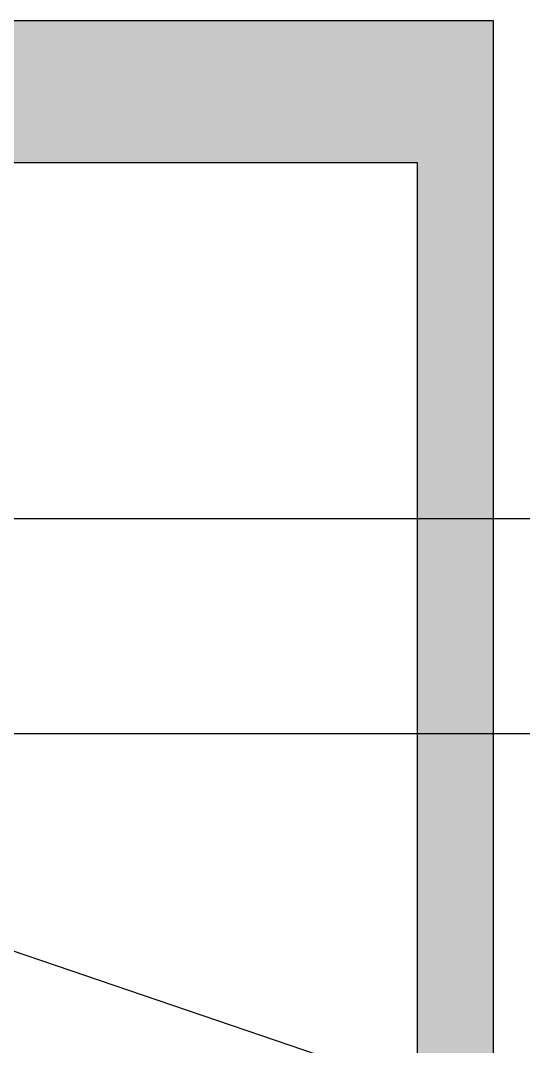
# Model space of a CAD drawing. Header units: millimetres. Extents: x 4247 to 622543, y -201358 to 142419.
# Drawn here: x 247862 to 249321, y -117808 to -114830 of the extents above; entities that cross this region are included whole.
import ezdxf

# ---------------------------------------------------------------- set-up
doc = ezdxf.new("R2010")
doc.units = ezdxf.units.MM
doc.layers.add('(АР) Текст', color=7, linetype='Continuous', lineweight=25)
doc.layers.add('_Оборудование ИСПП', color=255, linetype='Continuous')

msp = doc.modelspace()

# ---------------------------------------------------------------- hatches: boundary and pattern name
at = {"layer": '_Оборудование ИСПП', "true_color": 0x939598, "transparency": 33554636}
h = msp.add_hatch(color=252, dxfattribs=at)
h.dxf.hatch_style = 1
h.paths.add_polyline_path([(239303.869, -114830.481), (239303.869, -127203.192), (249233.312, -127203.192), (249233.312, -114830.481)])
h.paths.add_polyline_path([(249013.217, -115242.176), (249013.217, -126421.016), (239544.247, -126421.016), (239544.247, -115242.176)], flags=16)

# ---------------------------------------------------------------- linework, layer by layer
at = {"layer": '(АР) Текст', "color": 7}
for p, q in [((247786.879, -116276.042), (249820.93, -116276.042)), ((247789.549, -116899.357), (249820.93, -116899.357)), ((247786.879, -117511.739), (249820.93, -118204.636))]:
    msp.add_line(p, q, dxfattribs=at)
at = {"layer": '(АР) Текст', "lineweight": 15}
msp.add_line((249013.217, -126421.016), (249013.217, -116349.631), dxfattribs=at)
at = {"layer": '_Оборудование ИСПП'}
for points in [[(239303.869, -114830.481), (249233.312, -114830.481), (249233.312, -127203.192), (239303.869, -127203.192)], [(239544.247, -115242.176), (249013.217, -115242.176), (249013.217, -126421.016), (239544.247, -126421.016)]]:
    msp.add_lwpolyline(points, close=True, dxfattribs=at)

doc.saveas('drawing.dxf')
